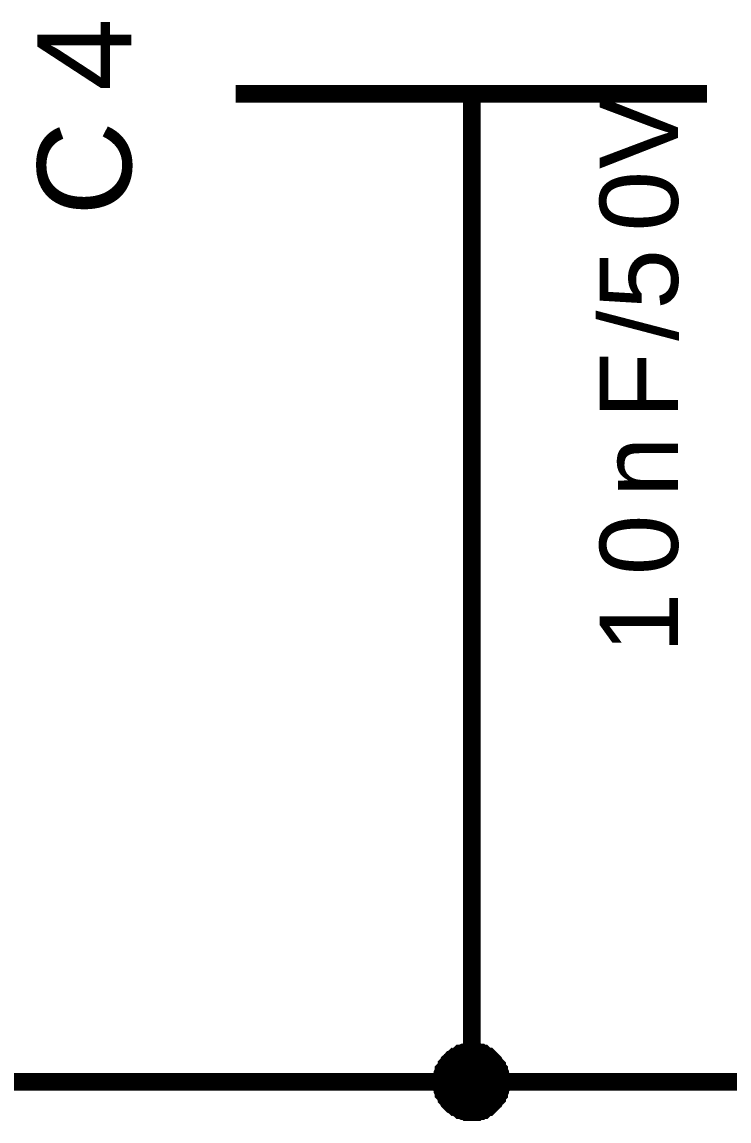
# Model space of a CAD drawing. Header units: millimetres. Extents: x -2024 to 917, y -725 to 13.
# Drawn here: x -1989.01 to -1977.02, y -249.83 to -231.19 of the extents above; entities that cross this region are included whole.
import ezdxf

# ---------------------------------------------------------------- set-up
doc = ezdxf.new("R2010")
doc.units = ezdxf.units.MM
doc.styles.get("Standard").update_dxf_attribs({"font": 'arial.ttf'})

msp = doc.modelspace()

# ---------------------------------------------------------------- linework, layer by layer
at = {"color": 7}
for points, const_width in [([(-1985.384, -232.41), (-1977.39, -232.41)], 0.3), ([(-1981.379, -232.41), (-1981.379, -235.424)], 0.3), ([(-2011.369, -235.424), (-2011.369, -249.168), (-1996.374, -249.168), (-1981.379, -249.168), (-1968.883, -249.168), (-1951.405, -249.168)], 0.3), ([(-1981.379, -235.424), (-1981.379, -249.168)], 0.3), ([(-1981.892, -249.168), (-1981.892, -249.135), (-1981.892, -249.118), (-1981.892, -249.085), (-1981.875, -249.068), (-1981.875, -249.035), (-1981.875, -249.019), (-1981.859, -248.986), (-1981.859, -248.969), (-1981.842, -248.952), (-1981.826, -248.919), (-1981.809, -248.903), (-1981.809, -248.886), (-1981.792, -248.87), (-1981.776, -248.836), (-1981.759, -248.82), (-1981.743, -248.803), (-1981.726, -248.787), (-1981.71, -248.77), (-1981.677, -248.754), (-1981.66, -248.737), (-1981.643, -248.737), (-1981.627, -248.721), (-1981.594, -248.704), (-1981.577, -248.687), (-1981.561, -248.687), (-1981.528, -248.671), (-1981.511, -248.671), (-1981.478, -248.671), (-1981.461, -248.654), (-1981.428, -248.654), (-1981.412, -248.654), (-1981.379, -248.654)], 0.3), ([(-1981.892, -249.168), (-1981.892, -249.135), (-1981.892, -249.118), (-1981.892, -249.085), (-1981.875, -249.068), (-1981.875, -249.035), (-1981.875, -249.019), (-1981.859, -248.986), (-1981.859, -248.969), (-1981.842, -248.952), (-1981.826, -248.919), (-1981.809, -248.903), (-1981.809, -248.886), (-1981.792, -248.87), (-1981.776, -248.836), (-1981.759, -248.82), (-1981.743, -248.803), (-1981.726, -248.787), (-1981.71, -248.77), (-1981.677, -248.754), (-1981.66, -248.737), (-1981.643, -248.737), (-1981.627, -248.721), (-1981.594, -248.704), (-1981.577, -248.687), (-1981.561, -248.687), (-1981.528, -248.671), (-1981.511, -248.671), (-1981.478, -248.671), (-1981.461, -248.654), (-1981.428, -248.654), (-1981.412, -248.654), (-1981.379, -248.654)], 0.3), ([(-1981.892, -249.168), (-1981.892, -249.135), (-1981.892, -249.118), (-1981.892, -249.085), (-1981.875, -249.068), (-1981.875, -249.035), (-1981.875, -249.019), (-1981.859, -248.986), (-1981.859, -248.969), (-1981.842, -248.952), (-1981.826, -248.919), (-1981.809, -248.903), (-1981.809, -248.886), (-1981.792, -248.87), (-1981.776, -248.836), (-1981.759, -248.82), (-1981.743, -248.803), (-1981.726, -248.787), (-1981.71, -248.77), (-1981.677, -248.754), (-1981.66, -248.737), (-1981.643, -248.737), (-1981.627, -248.721), (-1981.594, -248.704), (-1981.577, -248.687), (-1981.561, -248.687), (-1981.528, -248.671), (-1981.511, -248.671), (-1981.478, -248.671), (-1981.461, -248.654), (-1981.428, -248.654), (-1981.412, -248.654), (-1981.379, -248.654)], 0.3), ([(-1981.892, -249.168), (-1981.892, -249.135), (-1981.892, -249.118), (-1981.892, -249.085), (-1981.875, -249.068), (-1981.875, -249.035), (-1981.875, -249.019), (-1981.859, -248.986), (-1981.859, -248.969), (-1981.842, -248.952), (-1981.826, -248.919), (-1981.809, -248.903), (-1981.809, -248.886), (-1981.792, -248.87), (-1981.776, -248.836), (-1981.759, -248.82), (-1981.743, -248.803), (-1981.726, -248.787), (-1981.71, -248.77), (-1981.677, -248.754), (-1981.66, -248.737), (-1981.643, -248.737), (-1981.627, -248.721), (-1981.594, -248.704), (-1981.577, -248.687), (-1981.561, -248.687), (-1981.528, -248.671), (-1981.511, -248.671), (-1981.478, -248.671), (-1981.461, -248.654), (-1981.428, -248.654), (-1981.412, -248.654), (-1981.379, -248.654)], 0.3), ([(-1981.892, -249.168), (-1981.892, -249.135), (-1981.892, -249.118), (-1981.892, -249.085), (-1981.875, -249.068), (-1981.875, -249.035), (-1981.875, -249.019), (-1981.859, -248.986), (-1981.859, -248.969), (-1981.842, -248.952), (-1981.826, -248.919), (-1981.809, -248.903), (-1981.809, -248.886), (-1981.792, -248.87), (-1981.776, -248.836), (-1981.759, -248.82), (-1981.743, -248.803), (-1981.726, -248.787), (-1981.71, -248.77), (-1981.677, -248.754), (-1981.66, -248.737), (-1981.643, -248.737), (-1981.627, -248.721), (-1981.594, -248.704), (-1981.577, -248.687), (-1981.561, -248.687), (-1981.528, -248.671), (-1981.511, -248.671), (-1981.478, -248.671), (-1981.461, -248.654), (-1981.428, -248.654), (-1981.412, -248.654), (-1981.379, -248.654)], 0.0991), ([(-1981.892, -249.168), (-1981.892, -249.135), (-1981.892, -249.118), (-1981.892, -249.085), (-1981.875, -249.068), (-1981.875, -249.035), (-1981.875, -249.019), (-1981.859, -248.986), (-1981.859, -248.969), (-1981.842, -248.952), (-1981.826, -248.919), (-1981.809, -248.903), (-1981.809, -248.886), (-1981.792, -248.87), (-1981.776, -248.836), (-1981.759, -248.82), (-1981.743, -248.803), (-1981.726, -248.787), (-1981.71, -248.77), (-1981.677, -248.754), (-1981.66, -248.737), (-1981.643, -248.737), (-1981.627, -248.721), (-1981.594, -248.704), (-1981.577, -248.687), (-1981.561, -248.687), (-1981.528, -248.671), (-1981.511, -248.671), (-1981.478, -248.671), (-1981.461, -248.654), (-1981.428, -248.654), (-1981.412, -248.654), (-1981.379, -248.654)], 0.0991), ([(-1981.892, -249.168), (-1981.892, -249.135), (-1981.892, -249.118), (-1981.892, -249.085), (-1981.875, -249.068), (-1981.875, -249.035), (-1981.875, -249.019), (-1981.859, -248.986), (-1981.859, -248.969), (-1981.842, -248.952), (-1981.826, -248.919), (-1981.809, -248.903), (-1981.809, -248.886), (-1981.792, -248.87), (-1981.776, -248.836), (-1981.759, -248.82), (-1981.743, -248.803), (-1981.726, -248.787), (-1981.71, -248.77), (-1981.677, -248.754), (-1981.66, -248.737), (-1981.643, -248.737), (-1981.627, -248.721), (-1981.594, -248.704), (-1981.577, -248.687), (-1981.561, -248.687), (-1981.528, -248.671), (-1981.511, -248.671), (-1981.478, -248.671), (-1981.461, -248.654), (-1981.428, -248.654), (-1981.412, -248.654), (-1981.379, -248.654)], 0.0991), ([(-1981.892, -249.168), (-1981.892, -249.135), (-1981.892, -249.118), (-1981.892, -249.085), (-1981.875, -249.068), (-1981.875, -249.035), (-1981.875, -249.019), (-1981.859, -248.986), (-1981.859, -248.969), (-1981.842, -248.952), (-1981.826, -248.919), (-1981.809, -248.903), (-1981.809, -248.886), (-1981.792, -248.87), (-1981.776, -248.836), (-1981.759, -248.82), (-1981.743, -248.803), (-1981.726, -248.787), (-1981.71, -248.77), (-1981.677, -248.754), (-1981.66, -248.737), (-1981.643, -248.737), (-1981.627, -248.721), (-1981.594, -248.704), (-1981.577, -248.687), (-1981.561, -248.687), (-1981.528, -248.671), (-1981.511, -248.671), (-1981.478, -248.671), (-1981.461, -248.654), (-1981.428, -248.654), (-1981.412, -248.654), (-1981.379, -248.654)], 0.0991), ([(-1981.379, -248.654), (-1981.379, -248.654)], 0.3), ([(-1981.379, -248.654), (-1981.346, -248.654), (-1981.329, -248.654), (-1981.296, -248.654), (-1981.279, -248.671), (-1981.246, -248.671), (-1981.23, -248.671), (-1981.213, -248.687), (-1981.18, -248.687), (-1981.163, -248.704), (-1981.147, -248.721), (-1981.114, -248.737), (-1981.097, -248.737), (-1981.081, -248.754), (-1981.064, -248.77), (-1981.048, -248.787), (-1981.031, -248.803), (-1981.015, -248.82), (-1980.998, -248.836), (-1980.981, -248.87), (-1980.965, -248.886), (-1980.948, -248.903), (-1980.948, -248.919), (-1980.932, -248.952), (-1980.915, -248.969), (-1980.915, -248.986), (-1980.899, -249.019), (-1980.899, -249.035), (-1980.899, -249.068), (-1980.882, -249.085), (-1980.882, -249.118), (-1980.882, -249.135), (-1980.882, -249.168)], 0.3), ([(-1981.379, -248.654), (-1981.379, -248.654)], 0.3), ([(-1981.379, -248.654), (-1981.346, -248.654), (-1981.329, -248.654), (-1981.296, -248.654), (-1981.279, -248.671), (-1981.246, -248.671), (-1981.23, -248.671), (-1981.213, -248.687), (-1981.18, -248.687), (-1981.163, -248.704), (-1981.147, -248.721), (-1981.114, -248.737), (-1981.097, -248.737), (-1981.081, -248.754), (-1981.064, -248.77), (-1981.048, -248.787), (-1981.031, -248.803), (-1981.015, -248.82), (-1980.998, -248.836), (-1980.981, -248.87), (-1980.965, -248.886), (-1980.948, -248.903), (-1980.948, -248.919), (-1980.932, -248.952), (-1980.915, -248.969), (-1980.915, -248.986), (-1980.899, -249.019), (-1980.899, -249.035), (-1980.899, -249.068), (-1980.882, -249.085), (-1980.882, -249.118), (-1980.882, -249.135), (-1980.882, -249.168)], 0.3), ([(-1981.379, -248.654), (-1981.379, -248.654)], 0.3), ([(-1981.379, -248.654), (-1981.346, -248.654), (-1981.329, -248.654), (-1981.296, -248.654), (-1981.279, -248.671), (-1981.246, -248.671), (-1981.23, -248.671), (-1981.213, -248.687), (-1981.18, -248.687), (-1981.163, -248.704), (-1981.147, -248.721), (-1981.114, -248.737), (-1981.097, -248.737), (-1981.081, -248.754), (-1981.064, -248.77), (-1981.048, -248.787), (-1981.031, -248.803), (-1981.015, -248.82), (-1980.998, -248.836), (-1980.981, -248.87), (-1980.965, -248.886), (-1980.948, -248.903), (-1980.948, -248.919), (-1980.932, -248.952), (-1980.915, -248.969), (-1980.915, -248.986), (-1980.899, -249.019), (-1980.899, -249.035), (-1980.899, -249.068), (-1980.882, -249.085), (-1980.882, -249.118), (-1980.882, -249.135), (-1980.882, -249.168)], 0.3), ([(-1981.379, -248.654), (-1981.379, -248.654)], 0.3), ([(-1981.379, -248.654), (-1981.346, -248.654), (-1981.329, -248.654), (-1981.296, -248.654), (-1981.279, -248.671), (-1981.246, -248.671), (-1981.23, -248.671), (-1981.213, -248.687), (-1981.18, -248.687), (-1981.163, -248.704), (-1981.147, -248.721), (-1981.114, -248.737), (-1981.097, -248.737), (-1981.081, -248.754), (-1981.064, -248.77), (-1981.048, -248.787), (-1981.031, -248.803), (-1981.015, -248.82), (-1980.998, -248.836), (-1980.981, -248.87), (-1980.965, -248.886), (-1980.948, -248.903), (-1980.948, -248.919), (-1980.932, -248.952), (-1980.915, -248.969), (-1980.915, -248.986), (-1980.899, -249.019), (-1980.899, -249.035), (-1980.899, -249.068), (-1980.882, -249.085), (-1980.882, -249.118), (-1980.882, -249.135), (-1980.882, -249.168)], 0.3), ([(-1981.379, -248.654), (-1981.379, -248.654)], 0.0991), ([(-1981.379, -248.654), (-1981.346, -248.654), (-1981.329, -248.654), (-1981.296, -248.654), (-1981.279, -248.671), (-1981.246, -248.671), (-1981.23, -248.671), (-1981.213, -248.687), (-1981.18, -248.687), (-1981.163, -248.704), (-1981.147, -248.721), (-1981.114, -248.737), (-1981.097, -248.737), (-1981.081, -248.754), (-1981.064, -248.77), (-1981.048, -248.787), (-1981.031, -248.803), (-1981.015, -248.82), (-1980.998, -248.836), (-1980.981, -248.87), (-1980.965, -248.886), (-1980.948, -248.903), (-1980.948, -248.919), (-1980.932, -248.952), (-1980.915, -248.969), (-1980.915, -248.986), (-1980.899, -249.019), (-1980.899, -249.035), (-1980.899, -249.068), (-1980.882, -249.085), (-1980.882, -249.118), (-1980.882, -249.135), (-1980.882, -249.168)], 0.0991), ([(-1981.379, -248.654), (-1981.379, -248.654)], 0.0991), ([(-1981.379, -248.654), (-1981.346, -248.654), (-1981.329, -248.654), (-1981.296, -248.654), (-1981.279, -248.671), (-1981.246, -248.671), (-1981.23, -248.671), (-1981.213, -248.687), (-1981.18, -248.687), (-1981.163, -248.704), (-1981.147, -248.721), (-1981.114, -248.737), (-1981.097, -248.737), (-1981.081, -248.754), (-1981.064, -248.77), (-1981.048, -248.787), (-1981.031, -248.803), (-1981.015, -248.82), (-1980.998, -248.836), (-1980.981, -248.87), (-1980.965, -248.886), (-1980.948, -248.903), (-1980.948, -248.919), (-1980.932, -248.952), (-1980.915, -248.969), (-1980.915, -248.986), (-1980.899, -249.019), (-1980.899, -249.035), (-1980.899, -249.068), (-1980.882, -249.085), (-1980.882, -249.118), (-1980.882, -249.135), (-1980.882, -249.168)], 0.0991), ([(-1981.379, -248.654), (-1981.379, -248.654)], 0.0991), ([(-1981.379, -248.654), (-1981.346, -248.654), (-1981.329, -248.654), (-1981.296, -248.654), (-1981.279, -248.671), (-1981.246, -248.671), (-1981.23, -248.671), (-1981.213, -248.687), (-1981.18, -248.687), (-1981.163, -248.704), (-1981.147, -248.721), (-1981.114, -248.737), (-1981.097, -248.737), (-1981.081, -248.754), (-1981.064, -248.77), (-1981.048, -248.787), (-1981.031, -248.803), (-1981.015, -248.82), (-1980.998, -248.836), (-1980.981, -248.87), (-1980.965, -248.886), (-1980.948, -248.903), (-1980.948, -248.919), (-1980.932, -248.952), (-1980.915, -248.969), (-1980.915, -248.986), (-1980.899, -249.019), (-1980.899, -249.035), (-1980.899, -249.068), (-1980.882, -249.085), (-1980.882, -249.118), (-1980.882, -249.135), (-1980.882, -249.168)], 0.0991), ([(-1981.379, -248.654), (-1981.379, -248.654)], 0.0991), ([(-1981.379, -248.654), (-1981.346, -248.654), (-1981.329, -248.654), (-1981.296, -248.654), (-1981.279, -248.671), (-1981.246, -248.671), (-1981.23, -248.671), (-1981.213, -248.687), (-1981.18, -248.687), (-1981.163, -248.704), (-1981.147, -248.721), (-1981.114, -248.737), (-1981.097, -248.737), (-1981.081, -248.754), (-1981.064, -248.77), (-1981.048, -248.787), (-1981.031, -248.803), (-1981.015, -248.82), (-1980.998, -248.836), (-1980.981, -248.87), (-1980.965, -248.886), (-1980.948, -248.903), (-1980.948, -248.919), (-1980.932, -248.952), (-1980.915, -248.969), (-1980.915, -248.986), (-1980.899, -249.019), (-1980.899, -249.035), (-1980.899, -249.068), (-1980.882, -249.085), (-1980.882, -249.118), (-1980.882, -249.135), (-1980.882, -249.168)], 0.0991), ([(-1981.379, -249.681), (-1981.412, -249.681), (-1981.428, -249.681), (-1981.461, -249.681), (-1981.478, -249.664), (-1981.511, -249.664), (-1981.528, -249.664), (-1981.561, -249.648), (-1981.577, -249.648), (-1981.594, -249.631), (-1981.627, -249.615), (-1981.643, -249.598), (-1981.66, -249.598), (-1981.677, -249.582), (-1981.71, -249.565), (-1981.726, -249.549), (-1981.743, -249.532), (-1981.759, -249.515), (-1981.776, -249.499), (-1981.792, -249.466), (-1981.809, -249.449), (-1981.809, -249.433), (-1981.826, -249.416), (-1981.842, -249.383), (-1981.859, -249.366), (-1981.859, -249.35), (-1981.875, -249.317), (-1981.875, -249.3), (-1981.875, -249.267), (-1981.892, -249.25), (-1981.892, -249.217), (-1981.892, -249.201), (-1981.892, -249.168)], 0.3), ([(-1981.892, -249.168), (-1981.892, -249.168)], 0.3), ([(-1981.379, -249.681), (-1981.412, -249.681), (-1981.428, -249.681), (-1981.461, -249.681), (-1981.478, -249.664), (-1981.511, -249.664), (-1981.528, -249.664), (-1981.561, -249.648), (-1981.577, -249.648), (-1981.594, -249.631), (-1981.627, -249.615), (-1981.643, -249.598), (-1981.66, -249.598), (-1981.677, -249.582), (-1981.71, -249.565), (-1981.726, -249.549), (-1981.743, -249.532), (-1981.759, -249.515), (-1981.776, -249.499), (-1981.792, -249.466), (-1981.809, -249.449), (-1981.809, -249.433), (-1981.826, -249.416), (-1981.842, -249.383), (-1981.859, -249.366), (-1981.859, -249.35), (-1981.875, -249.317), (-1981.875, -249.3), (-1981.875, -249.267), (-1981.892, -249.25), (-1981.892, -249.217), (-1981.892, -249.201), (-1981.892, -249.168)], 0.3), ([(-1981.892, -249.168), (-1981.892, -249.168)], 0.3), ([(-1981.379, -249.681), (-1981.412, -249.681), (-1981.428, -249.681), (-1981.461, -249.681), (-1981.478, -249.664), (-1981.511, -249.664), (-1981.528, -249.664), (-1981.561, -249.648), (-1981.577, -249.648), (-1981.594, -249.631), (-1981.627, -249.615), (-1981.643, -249.598), (-1981.66, -249.598), (-1981.677, -249.582), (-1981.71, -249.565), (-1981.726, -249.549), (-1981.743, -249.532), (-1981.759, -249.515), (-1981.776, -249.499), (-1981.792, -249.466), (-1981.809, -249.449), (-1981.809, -249.433), (-1981.826, -249.416), (-1981.842, -249.383), (-1981.859, -249.366), (-1981.859, -249.35), (-1981.875, -249.317), (-1981.875, -249.3), (-1981.875, -249.267), (-1981.892, -249.25), (-1981.892, -249.217), (-1981.892, -249.201), (-1981.892, -249.168)], 0.3), ([(-1981.892, -249.168), (-1981.892, -249.168)], 0.3), ([(-1981.379, -249.681), (-1981.412, -249.681), (-1981.428, -249.681), (-1981.461, -249.681), (-1981.478, -249.664), (-1981.511, -249.664), (-1981.528, -249.664), (-1981.561, -249.648), (-1981.577, -249.648), (-1981.594, -249.631), (-1981.627, -249.615), (-1981.643, -249.598), (-1981.66, -249.598), (-1981.677, -249.582), (-1981.71, -249.565), (-1981.726, -249.549), (-1981.743, -249.532), (-1981.759, -249.515), (-1981.776, -249.499), (-1981.792, -249.466), (-1981.809, -249.449), (-1981.809, -249.433), (-1981.826, -249.416), (-1981.842, -249.383), (-1981.859, -249.366), (-1981.859, -249.35), (-1981.875, -249.317), (-1981.875, -249.3), (-1981.875, -249.267), (-1981.892, -249.25), (-1981.892, -249.217), (-1981.892, -249.201), (-1981.892, -249.168)], 0.3), ([(-1981.892, -249.168), (-1981.892, -249.168)], 0.3), ([(-1980.882, -249.168), (-1980.882, -249.201), (-1980.882, -249.217), (-1980.882, -249.25), (-1980.899, -249.267), (-1980.899, -249.3), (-1980.899, -249.317), (-1980.915, -249.35), (-1980.915, -249.366), (-1980.932, -249.383), (-1980.948, -249.416), (-1980.948, -249.433), (-1980.965, -249.449), (-1980.981, -249.466), (-1980.998, -249.499), (-1981.015, -249.515), (-1981.031, -249.532), (-1981.048, -249.549), (-1981.064, -249.565), (-1981.081, -249.582), (-1981.097, -249.598), (-1981.114, -249.598), (-1981.147, -249.615), (-1981.163, -249.631), (-1981.18, -249.648), (-1981.213, -249.648), (-1981.23, -249.664), (-1981.246, -249.664), (-1981.279, -249.664), (-1981.296, -249.681), (-1981.329, -249.681), (-1981.346, -249.681), (-1981.379, -249.681)], 0.3), ([(-1980.882, -249.168), (-1980.882, -249.201), (-1980.882, -249.217), (-1980.882, -249.25), (-1980.899, -249.267), (-1980.899, -249.3), (-1980.899, -249.317), (-1980.915, -249.35), (-1980.915, -249.366), (-1980.932, -249.383), (-1980.948, -249.416), (-1980.948, -249.433), (-1980.965, -249.449), (-1980.981, -249.466), (-1980.998, -249.499), (-1981.015, -249.515), (-1981.031, -249.532), (-1981.048, -249.549), (-1981.064, -249.565), (-1981.081, -249.582), (-1981.097, -249.598), (-1981.114, -249.598), (-1981.147, -249.615), (-1981.163, -249.631), (-1981.18, -249.648), (-1981.213, -249.648), (-1981.23, -249.664), (-1981.246, -249.664), (-1981.279, -249.664), (-1981.296, -249.681), (-1981.329, -249.681), (-1981.346, -249.681), (-1981.379, -249.681)], 0.3), ([(-1980.882, -249.168), (-1980.882, -249.201), (-1980.882, -249.217), (-1980.882, -249.25), (-1980.899, -249.267), (-1980.899, -249.3), (-1980.899, -249.317), (-1980.915, -249.35), (-1980.915, -249.366), (-1980.932, -249.383), (-1980.948, -249.416), (-1980.948, -249.433), (-1980.965, -249.449), (-1980.981, -249.466), (-1980.998, -249.499), (-1981.015, -249.515), (-1981.031, -249.532), (-1981.048, -249.549), (-1981.064, -249.565), (-1981.081, -249.582), (-1981.097, -249.598), (-1981.114, -249.598), (-1981.147, -249.615), (-1981.163, -249.631), (-1981.18, -249.648), (-1981.213, -249.648), (-1981.23, -249.664), (-1981.246, -249.664), (-1981.279, -249.664), (-1981.296, -249.681), (-1981.329, -249.681), (-1981.346, -249.681), (-1981.379, -249.681)], 0.3), ([(-1980.882, -249.168), (-1980.882, -249.201), (-1980.882, -249.217), (-1980.882, -249.25), (-1980.899, -249.267), (-1980.899, -249.3), (-1980.899, -249.317), (-1980.915, -249.35), (-1980.915, -249.366), (-1980.932, -249.383), (-1980.948, -249.416), (-1980.948, -249.433), (-1980.965, -249.449), (-1980.981, -249.466), (-1980.998, -249.499), (-1981.015, -249.515), (-1981.031, -249.532), (-1981.048, -249.549), (-1981.064, -249.565), (-1981.081, -249.582), (-1981.097, -249.598), (-1981.114, -249.598), (-1981.147, -249.615), (-1981.163, -249.631), (-1981.18, -249.648), (-1981.213, -249.648), (-1981.23, -249.664), (-1981.246, -249.664), (-1981.279, -249.664), (-1981.296, -249.681), (-1981.329, -249.681), (-1981.346, -249.681), (-1981.379, -249.681)], 0.3), ([(-1980.882, -249.168), (-1980.882, -249.168), (-1980.882, -249.168), (-1980.882, -249.168), (-1980.882, -249.168), (-1980.882, -249.168), (-1980.882, -249.168), (-1980.882, -249.168), (-1980.882, -249.168), (-1980.882, -249.168), (-1980.882, -249.168), (-1980.882, -249.168), (-1980.882, -249.168), (-1980.882, -249.168), (-1980.882, -249.168), (-1980.882, -249.168), (-1980.882, -249.168), (-1980.882, -249.168), (-1980.882, -249.168), (-1980.882, -249.168), (-1980.882, -249.168), (-1980.882, -249.168), (-1980.882, -249.168), (-1980.882, -249.168), (-1980.882, -249.168), (-1980.882, -249.168), (-1980.882, -249.168), (-1980.882, -249.168), (-1980.882, -249.168), (-1980.882, -249.168), (-1980.882, -249.168), (-1980.882, -249.168), (-1980.882, -249.168)], 0.3), ([(-1980.882, -249.168), (-1980.882, -249.168)], 0.3), ([(-1980.882, -249.168), (-1980.882, -249.168), (-1980.882, -249.168), (-1980.882, -249.168), (-1980.882, -249.168), (-1980.882, -249.168), (-1980.882, -249.168), (-1980.882, -249.168), (-1980.882, -249.168), (-1980.882, -249.168), (-1980.882, -249.168), (-1980.882, -249.168), (-1980.882, -249.168), (-1980.882, -249.168), (-1980.882, -249.168), (-1980.882, -249.168), (-1980.882, -249.168), (-1980.882, -249.168), (-1980.882, -249.168), (-1980.882, -249.168), (-1980.882, -249.168), (-1980.882, -249.168), (-1980.882, -249.168), (-1980.882, -249.168), (-1980.882, -249.168), (-1980.882, -249.168), (-1980.882, -249.168), (-1980.882, -249.168), (-1980.882, -249.168), (-1980.882, -249.168), (-1980.882, -249.168), (-1980.882, -249.168), (-1980.882, -249.168)], 0.3), ([(-1980.882, -249.168), (-1980.882, -249.168)], 0.3), ([(-1980.882, -249.168), (-1980.882, -249.168), (-1980.882, -249.168), (-1980.882, -249.168), (-1980.882, -249.168), (-1980.882, -249.168), (-1980.882, -249.168), (-1980.882, -249.168), (-1980.882, -249.168), (-1980.882, -249.168), (-1980.882, -249.168), (-1980.882, -249.168), (-1980.882, -249.168), (-1980.882, -249.168), (-1980.882, -249.168), (-1980.882, -249.168), (-1980.882, -249.168), (-1980.882, -249.168), (-1980.882, -249.168), (-1980.882, -249.168), (-1980.882, -249.168), (-1980.882, -249.168), (-1980.882, -249.168), (-1980.882, -249.168), (-1980.882, -249.168), (-1980.882, -249.168), (-1980.882, -249.168), (-1980.882, -249.168), (-1980.882, -249.168), (-1980.882, -249.168), (-1980.882, -249.168), (-1980.882, -249.168), (-1980.882, -249.168)], 0.3), ([(-1980.882, -249.168), (-1980.882, -249.168)], 0.3), ([(-1980.882, -249.168), (-1980.882, -249.168), (-1980.882, -249.168), (-1980.882, -249.168), (-1980.882, -249.168), (-1980.882, -249.168), (-1980.882, -249.168), (-1980.882, -249.168), (-1980.882, -249.168), (-1980.882, -249.168), (-1980.882, -249.168), (-1980.882, -249.168), (-1980.882, -249.168), (-1980.882, -249.168), (-1980.882, -249.168), (-1980.882, -249.168), (-1980.882, -249.168), (-1980.882, -249.168), (-1980.882, -249.168), (-1980.882, -249.168), (-1980.882, -249.168), (-1980.882, -249.168), (-1980.882, -249.168), (-1980.882, -249.168), (-1980.882, -249.168), (-1980.882, -249.168), (-1980.882, -249.168), (-1980.882, -249.168), (-1980.882, -249.168), (-1980.882, -249.168), (-1980.882, -249.168), (-1980.882, -249.168), (-1980.882, -249.168)], 0.3), ([(-1980.882, -249.168), (-1980.882, -249.168)], 0.3), ([(-1981.379, -249.681), (-1981.412, -249.681), (-1981.428, -249.681), (-1981.461, -249.681), (-1981.478, -249.664), (-1981.511, -249.664), (-1981.528, -249.664), (-1981.561, -249.648), (-1981.577, -249.648), (-1981.594, -249.631), (-1981.627, -249.615), (-1981.643, -249.598), (-1981.66, -249.598), (-1981.677, -249.582), (-1981.71, -249.565), (-1981.726, -249.549), (-1981.743, -249.532), (-1981.759, -249.515), (-1981.776, -249.499), (-1981.792, -249.466), (-1981.809, -249.449), (-1981.809, -249.433), (-1981.826, -249.416), (-1981.842, -249.383), (-1981.859, -249.366), (-1981.859, -249.35), (-1981.875, -249.317), (-1981.875, -249.3), (-1981.875, -249.267), (-1981.892, -249.25), (-1981.892, -249.217), (-1981.892, -249.201), (-1981.892, -249.168)], 0.0991), ([(-1981.892, -249.168), (-1981.892, -249.168)], 0.0991), ([(-1981.379, -249.681), (-1981.412, -249.681), (-1981.428, -249.681), (-1981.461, -249.681), (-1981.478, -249.664), (-1981.511, -249.664), (-1981.528, -249.664), (-1981.561, -249.648), (-1981.577, -249.648), (-1981.594, -249.631), (-1981.627, -249.615), (-1981.643, -249.598), (-1981.66, -249.598), (-1981.677, -249.582), (-1981.71, -249.565), (-1981.726, -249.549), (-1981.743, -249.532), (-1981.759, -249.515), (-1981.776, -249.499), (-1981.792, -249.466), (-1981.809, -249.449), (-1981.809, -249.433), (-1981.826, -249.416), (-1981.842, -249.383), (-1981.859, -249.366), (-1981.859, -249.35), (-1981.875, -249.317), (-1981.875, -249.3), (-1981.875, -249.267), (-1981.892, -249.25), (-1981.892, -249.217), (-1981.892, -249.201), (-1981.892, -249.168)], 0.0991), ([(-1981.892, -249.168), (-1981.892, -249.168)], 0.0991), ([(-1981.379, -249.681), (-1981.412, -249.681), (-1981.428, -249.681), (-1981.461, -249.681), (-1981.478, -249.664), (-1981.511, -249.664), (-1981.528, -249.664), (-1981.561, -249.648), (-1981.577, -249.648), (-1981.594, -249.631), (-1981.627, -249.615), (-1981.643, -249.598), (-1981.66, -249.598), (-1981.677, -249.582), (-1981.71, -249.565), (-1981.726, -249.549), (-1981.743, -249.532), (-1981.759, -249.515), (-1981.776, -249.499), (-1981.792, -249.466), (-1981.809, -249.449), (-1981.809, -249.433), (-1981.826, -249.416), (-1981.842, -249.383), (-1981.859, -249.366), (-1981.859, -249.35), (-1981.875, -249.317), (-1981.875, -249.3), (-1981.875, -249.267), (-1981.892, -249.25), (-1981.892, -249.217), (-1981.892, -249.201), (-1981.892, -249.168)], 0.0991), ([(-1981.892, -249.168), (-1981.892, -249.168)], 0.0991), ([(-1981.379, -249.681), (-1981.412, -249.681), (-1981.428, -249.681), (-1981.461, -249.681), (-1981.478, -249.664), (-1981.511, -249.664), (-1981.528, -249.664), (-1981.561, -249.648), (-1981.577, -249.648), (-1981.594, -249.631), (-1981.627, -249.615), (-1981.643, -249.598), (-1981.66, -249.598), (-1981.677, -249.582), (-1981.71, -249.565), (-1981.726, -249.549), (-1981.743, -249.532), (-1981.759, -249.515), (-1981.776, -249.499), (-1981.792, -249.466), (-1981.809, -249.449), (-1981.809, -249.433), (-1981.826, -249.416), (-1981.842, -249.383), (-1981.859, -249.366), (-1981.859, -249.35), (-1981.875, -249.317), (-1981.875, -249.3), (-1981.875, -249.267), (-1981.892, -249.25), (-1981.892, -249.217), (-1981.892, -249.201), (-1981.892, -249.168)], 0.0991), ([(-1981.892, -249.168), (-1981.892, -249.168)], 0.0991), ([(-1980.882, -249.168), (-1980.882, -249.201), (-1980.882, -249.217), (-1980.882, -249.25), (-1980.899, -249.267), (-1980.899, -249.3), (-1980.899, -249.317), (-1980.915, -249.35), (-1980.915, -249.366), (-1980.932, -249.383), (-1980.948, -249.416), (-1980.948, -249.433), (-1980.965, -249.449), (-1980.981, -249.466), (-1980.998, -249.499), (-1981.015, -249.515), (-1981.031, -249.532), (-1981.048, -249.549), (-1981.064, -249.565), (-1981.081, -249.582), (-1981.097, -249.598), (-1981.114, -249.598), (-1981.147, -249.615), (-1981.163, -249.631), (-1981.18, -249.648), (-1981.213, -249.648), (-1981.23, -249.664), (-1981.246, -249.664), (-1981.279, -249.664), (-1981.296, -249.681), (-1981.329, -249.681), (-1981.346, -249.681), (-1981.379, -249.681)], 0.0991), ([(-1980.882, -249.168), (-1980.882, -249.201), (-1980.882, -249.217), (-1980.882, -249.25), (-1980.899, -249.267), (-1980.899, -249.3), (-1980.899, -249.317), (-1980.915, -249.35), (-1980.915, -249.366), (-1980.932, -249.383), (-1980.948, -249.416), (-1980.948, -249.433), (-1980.965, -249.449), (-1980.981, -249.466), (-1980.998, -249.499), (-1981.015, -249.515), (-1981.031, -249.532), (-1981.048, -249.549), (-1981.064, -249.565), (-1981.081, -249.582), (-1981.097, -249.598), (-1981.114, -249.598), (-1981.147, -249.615), (-1981.163, -249.631), (-1981.18, -249.648), (-1981.213, -249.648), (-1981.23, -249.664), (-1981.246, -249.664), (-1981.279, -249.664), (-1981.296, -249.681), (-1981.329, -249.681), (-1981.346, -249.681), (-1981.379, -249.681)], 0.0991), ([(-1980.882, -249.168), (-1980.882, -249.201), (-1980.882, -249.217), (-1980.882, -249.25), (-1980.899, -249.267), (-1980.899, -249.3), (-1980.899, -249.317), (-1980.915, -249.35), (-1980.915, -249.366), (-1980.932, -249.383), (-1980.948, -249.416), (-1980.948, -249.433), (-1980.965, -249.449), (-1980.981, -249.466), (-1980.998, -249.499), (-1981.015, -249.515), (-1981.031, -249.532), (-1981.048, -249.549), (-1981.064, -249.565), (-1981.081, -249.582), (-1981.097, -249.598), (-1981.114, -249.598), (-1981.147, -249.615), (-1981.163, -249.631), (-1981.18, -249.648), (-1981.213, -249.648), (-1981.23, -249.664), (-1981.246, -249.664), (-1981.279, -249.664), (-1981.296, -249.681), (-1981.329, -249.681), (-1981.346, -249.681), (-1981.379, -249.681)], 0.0991), ([(-1980.882, -249.168), (-1980.882, -249.201), (-1980.882, -249.217), (-1980.882, -249.25), (-1980.899, -249.267), (-1980.899, -249.3), (-1980.899, -249.317), (-1980.915, -249.35), (-1980.915, -249.366), (-1980.932, -249.383), (-1980.948, -249.416), (-1980.948, -249.433), (-1980.965, -249.449), (-1980.981, -249.466), (-1980.998, -249.499), (-1981.015, -249.515), (-1981.031, -249.532), (-1981.048, -249.549), (-1981.064, -249.565), (-1981.081, -249.582), (-1981.097, -249.598), (-1981.114, -249.598), (-1981.147, -249.615), (-1981.163, -249.631), (-1981.18, -249.648), (-1981.213, -249.648), (-1981.23, -249.664), (-1981.246, -249.664), (-1981.279, -249.664), (-1981.296, -249.681), (-1981.329, -249.681), (-1981.346, -249.681), (-1981.379, -249.681)], 0.0991), ([(-1980.882, -249.168), (-1980.882, -249.168), (-1980.882, -249.168), (-1980.882, -249.168), (-1980.882, -249.168), (-1980.882, -249.168), (-1980.882, -249.168), (-1980.882, -249.168), (-1980.882, -249.168), (-1980.882, -249.168), (-1980.882, -249.168), (-1980.882, -249.168), (-1980.882, -249.168), (-1980.882, -249.168), (-1980.882, -249.168), (-1980.882, -249.168), (-1980.882, -249.168), (-1980.882, -249.168), (-1980.882, -249.168), (-1980.882, -249.168), (-1980.882, -249.168), (-1980.882, -249.168), (-1980.882, -249.168), (-1980.882, -249.168), (-1980.882, -249.168), (-1980.882, -249.168), (-1980.882, -249.168), (-1980.882, -249.168), (-1980.882, -249.168), (-1980.882, -249.168), (-1980.882, -249.168), (-1980.882, -249.168), (-1980.882, -249.168)], 0.0991), ([(-1980.882, -249.168), (-1980.882, -249.168)], 0.0991), ([(-1980.882, -249.168), (-1980.882, -249.168), (-1980.882, -249.168), (-1980.882, -249.168), (-1980.882, -249.168), (-1980.882, -249.168), (-1980.882, -249.168), (-1980.882, -249.168), (-1980.882, -249.168), (-1980.882, -249.168), (-1980.882, -249.168), (-1980.882, -249.168), (-1980.882, -249.168), (-1980.882, -249.168), (-1980.882, -249.168), (-1980.882, -249.168), (-1980.882, -249.168), (-1980.882, -249.168), (-1980.882, -249.168), (-1980.882, -249.168), (-1980.882, -249.168), (-1980.882, -249.168), (-1980.882, -249.168), (-1980.882, -249.168), (-1980.882, -249.168), (-1980.882, -249.168), (-1980.882, -249.168), (-1980.882, -249.168), (-1980.882, -249.168), (-1980.882, -249.168), (-1980.882, -249.168), (-1980.882, -249.168), (-1980.882, -249.168)], 0.0991), ([(-1980.882, -249.168), (-1980.882, -249.168)], 0.0991), ([(-1980.882, -249.168), (-1980.882, -249.168), (-1980.882, -249.168), (-1980.882, -249.168), (-1980.882, -249.168), (-1980.882, -249.168), (-1980.882, -249.168), (-1980.882, -249.168), (-1980.882, -249.168), (-1980.882, -249.168), (-1980.882, -249.168), (-1980.882, -249.168), (-1980.882, -249.168), (-1980.882, -249.168), (-1980.882, -249.168), (-1980.882, -249.168), (-1980.882, -249.168), (-1980.882, -249.168), (-1980.882, -249.168), (-1980.882, -249.168), (-1980.882, -249.168), (-1980.882, -249.168), (-1980.882, -249.168), (-1980.882, -249.168), (-1980.882, -249.168), (-1980.882, -249.168), (-1980.882, -249.168), (-1980.882, -249.168), (-1980.882, -249.168), (-1980.882, -249.168), (-1980.882, -249.168), (-1980.882, -249.168), (-1980.882, -249.168)], 0.0991), ([(-1980.882, -249.168), (-1980.882, -249.168)], 0.0991), ([(-1980.882, -249.168), (-1980.882, -249.168), (-1980.882, -249.168), (-1980.882, -249.168), (-1980.882, -249.168), (-1980.882, -249.168), (-1980.882, -249.168), (-1980.882, -249.168), (-1980.882, -249.168), (-1980.882, -249.168), (-1980.882, -249.168), (-1980.882, -249.168), (-1980.882, -249.168), (-1980.882, -249.168), (-1980.882, -249.168), (-1980.882, -249.168), (-1980.882, -249.168), (-1980.882, -249.168), (-1980.882, -249.168), (-1980.882, -249.168), (-1980.882, -249.168), (-1980.882, -249.168), (-1980.882, -249.168), (-1980.882, -249.168), (-1980.882, -249.168), (-1980.882, -249.168), (-1980.882, -249.168), (-1980.882, -249.168), (-1980.882, -249.168), (-1980.882, -249.168), (-1980.882, -249.168), (-1980.882, -249.168), (-1980.882, -249.168)], 0.0991), ([(-1980.882, -249.168), (-1980.882, -249.168)], 0.0991)]:
    msp.add_lwpolyline(points, dxfattribs=dict(at, const_width=const_width))
at = {"color": 7, "const_width": 0.508}
msp.add_lwpolyline([(-1981.706, -249.158, 1), (-1981.198, -249.158, 1)], format="xyb", close=True, dxfattribs=at)

# ---------------------------------------------------------------- texts
at = {"color": 7}
for s, height, p in [('4', 1.59, (-1987.155, -232.36)), ('V', 1.325, (-1977.886, -233.685)), ('C', 1.59, (-1987.155, -234.48)), ('0', 1.325, (-1977.886, -234.745)), ('5', 1.325, (-1977.886, -236.07)), ('/', 1.325, (-1977.886, -236.599)), ('F', 1.325, (-1977.886, -237.924)), ('n', 1.325, (-1977.886, -239.249)), ('0', 1.325, (-1977.886, -240.574)), ('1', 1.325, (-1977.886, -241.898))]:
    msp.add_text(s, height=height, rotation=90, dxfattribs=at).set_placement(p)

doc.saveas('drawing.dxf')
